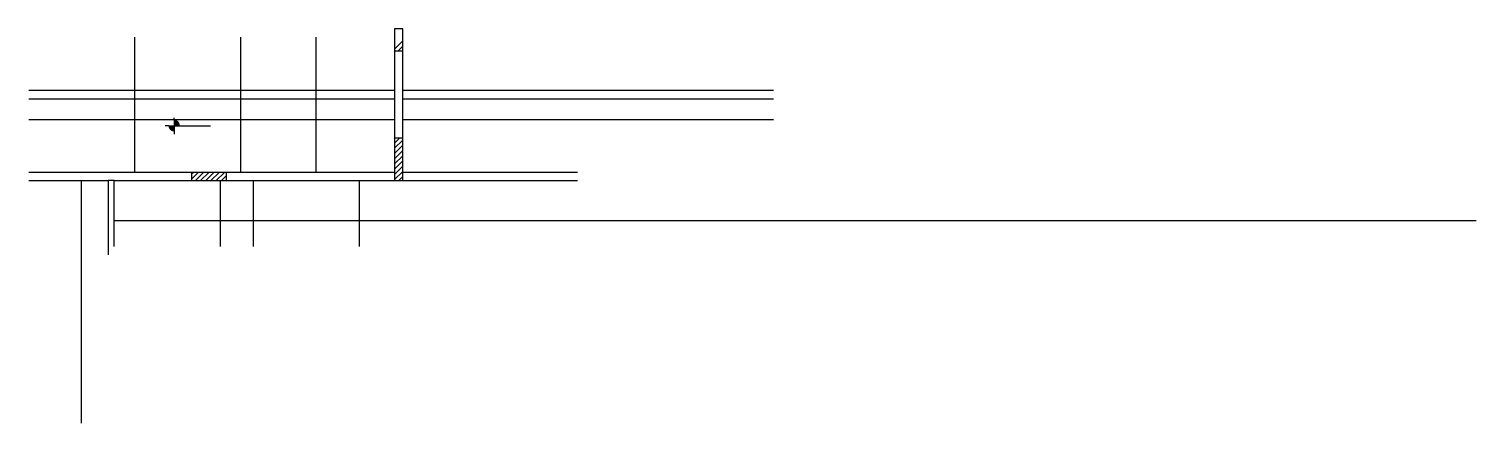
# Model space of a CAD drawing. Header units: metres. Extents: x 2443 to 5778, y 1626 to 2533.
import ezdxf

# ---------------------------------------------------------------- set-up
doc = ezdxf.new("R2010")
doc.units = ezdxf.units.M
for name, color, linetype in [('3', 7, 'Continuous'), ('7', 7, 'Continuous'), ('Painéis', 7, 'Continuous')]:
    doc.layers.add(name, color=color, linetype=linetype)

msp = doc.modelspace()

# ---------------------------------------------------------------- linework, layer by layer
at = {"layer": '3', "color": 7, "lineweight": 25}
for p, q in [((3285.5, 2486.9), (3304.5, 2505.9)), ((3293.8, 2483.1), (3304.5, 2493.8)), ((2765.3, 2310.5), (2756.8, 2310.5)), ((2765.3, 2310.5), (2790.3, 2310.5)), ((2777.8, 2309.7), (2765.3, 2309.7)), ((2777.8, 2308.9), (2765.4, 2308.9)), ((2777.8, 2308.1), (2765.5, 2308.1)), ((2777.8, 2307.3), (2765.7, 2307.3)), ((2777.8, 2306.6), (2765.9, 2306.6)), ((2777.8, 2305.8), (2766.2, 2305.8)), ((2777.8, 2305), (2766.6, 2305)), ((2777.8, 2304.2), (2767, 2304.2)), ((2777.8, 2303.4), (2767.5, 2303.4)), ((2777.8, 2302.6), (2768.1, 2302.6)), ((2777.8, 2301.8), (2768.8, 2301.8)), ((2777.8, 2323), (2777.8, 2328.5)), ((2777.8, 2323), (2777.8, 2298)), ((2777.8, 2322.4), (2781.6, 2322.4)), ((2777.8, 2321.6), (2783.5, 2321.6)), ((2777.8, 2320.8), (2784.8, 2320.8)), ((2777.8, 2320), (2785.9, 2320)), ((2777.8, 2319.2), (2786.7, 2319.2)), ((2777.8, 2318.4), (2787.4, 2318.4)), ((2777.8, 2317.7), (2788, 2317.7)), ((2777.8, 2316.9), (2788.5, 2316.9)), ((2777.8, 2316.1), (2789, 2316.1)), ((2777.8, 2315.3), (2789.3, 2315.3)), ((2777.8, 2314.5), (2789.6, 2314.5)), ((2777.8, 2313.7), (2789.9, 2313.7)), ((2777.8, 2312.9), (2790, 2312.9)), ((2777.8, 2312.1), (2790.2, 2312.1)), ((2777.8, 2311.3), (2790.3, 2311.3)), ((2790.3, 2310.5), (2861.7, 2310.5)), ((2777.8, 2301), (2769.7, 2301)), ((2777.8, 2300.2), (2770.7, 2300.2)), ((2777.8, 2299.4), (2772, 2299.4)), ((2777.8, 2298.6), (2773.9, 2298.6)), ((2777.8, 2298), (2777.8, 2291.2)), ((3285.5, 2270.5), (3297.1, 2282.1)), ((3285.5, 2258.5), (3304.5, 2277.5)), ((3285.5, 2246.4), (3304.5, 2265.4)), ((3285.5, 2234.4), (3304.5, 2253.4)), ((3285.5, 2222.4), (3304.5, 2241.4)), ((2818, 2187.6), (2833.4, 2203.1)), ((2818, 2199.7), (2821.4, 2203.1)), ((2826.5, 2184.1), (2845.5, 2203.1)), ((2838.5, 2184.1), (2857.5, 2203.1)), ((2850.5, 2184.1), (2869.5, 2203.1)), ((2862.5, 2184.1), (2881.5, 2203.1)), ((2874.6, 2184.1), (2893.6, 2203.1)), ((3285.5, 2210.4), (3304.5, 2229.4)), ((3285.5, 2198.4), (3304.5, 2217.4)), ((3285.5, 2186.3), (3304.5, 2205.3)), ((2886.6, 2184.1), (2898, 2195.5)), ((3295.3, 2184.1), (3304.5, 2193.3))]:
    msp.add_line(p, q, dxfattribs=at)
for points in [[(3285.5, 2483.1), (3285.5, 2282.1)], [(3304.5, 2282.1), (3304.5, 2483.1)], [(2632.5, 2203.1), (2443, 2203.1)], [(2818, 2203.1), (2632.5, 2203.1)], [(3285.5, 2203.1), (2898, 2203.1)], [(3707, 2203.1), (3304.5, 2203.1)], [(2443, 2184.1), (2625.5, 2184.1)], [(2625.5, 2184.1), (2625.5, 2013.1)], [(2639.5, 2184.1), (2625.5, 2184.1)], [(2639.5, 2184.1), (2818, 2184.1)], [(2639.5, 2032.1), (2639.5, 2184.1)], [(2898, 2184.1), (3285.5, 2184.1)], [(3304.5, 2184.1), (3707, 2184.1)]]:
    msp.add_lwpolyline(points, dxfattribs=at)
at = {"layer": '7', "color": 7, "lineweight": 25}
for points in [[(3285.5, 2483.1), (3304.5, 2483.1), (3304.5, 2533.1), (3285.5, 2533.1), (3285.5, 2483.1)], [(3285.5, 2184.1), (3304.5, 2184.1), (3304.5, 2282.1), (3285.5, 2282.1), (3285.5, 2184.1)], [(2818, 2184.1), (2898, 2184.1), (2898, 2203.1), (2818, 2203.1), (2818, 2184.1)]]:
    msp.add_lwpolyline(points, dxfattribs=at)
at = {"layer": 'Painéis', "color": 7, "lineweight": 25}
for p, q in [((2687, 2203.1), (2687, 2514.1)), ((2931, 2203.1), (2931, 2514.1)), ((3105, 2203.1), (3105, 2514.1)), ((2443, 2392.1), (3285.5, 2392.1)), ((2443, 2372.1), (3285.5, 2372.1)), ((3304.5, 2392.1), (4159.5, 2392.1)), ((3304.5, 2372.1), (4159.5, 2372.1)), ((2443, 2325.1), (3285.5, 2325.1)), ((3304.5, 2325.1), (4159.5, 2325.1)), ((2564, 1626.1), (2564, 2184.1)), ((2883.5, 2184.1), (2883.5, 2032.1)), ((2960, 2184.1), (2960, 2032.1)), ((3204, 2184.1), (3204, 2032.1)), ((2639.5, 2092.6), (5778.5, 2092.6))]:
    msp.add_line(p, q, dxfattribs=at)

doc.saveas('drawing.dxf')
